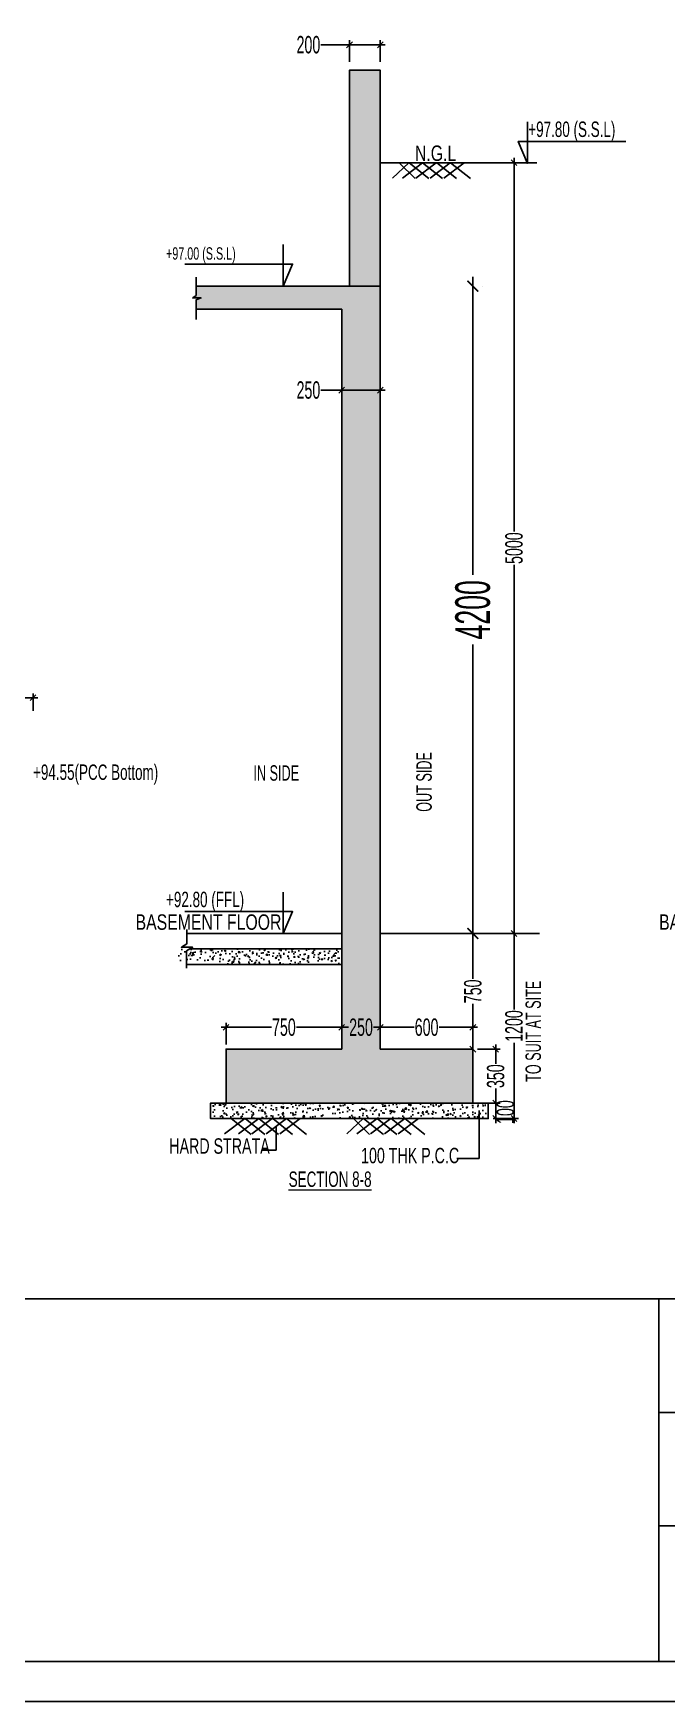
# Model space of a CAD drawing. Extents: x 1878645 to 3043969, y -1160829 to -603973.
# Drawn here: x 2185038 to 2189143, y -726212 to -715391 of the extents above; entities that cross this region are included whole.
import ezdxf

# ---------------------------------------------------------------- set-up
doc = ezdxf.new("R2010")
doc.units = 0
doc.header["$LTSCALE"] = 100
doc.header["$PDMODE"] = 66
doc.linetypes.add('CONTINOUS', pattern=[0])
doc.linetypes.add('CONTINULUS', pattern=[0])
doc.layers.get('Defpoints').update_dxf_attribs({"lineweight": 0})
for name, color, linetype in [('C-HAT', 8, 'Continuous'), ('C-HATCH', 14, 'Continuous'), ('C-RETAINING WALL DETAILS', 4, 'Continuous'), ('C-T6-T7- PCC HATCH', 8, 'CONTINOUS'), ('Dim', 3, 'Continuous'), ('S-DIM', 9, 'Continuous'), ('S-LEVEL MARK', 4, 'Continuous')]:
    doc.layers.add(name, color=color, linetype=linetype)
doc.layers.add('STR-DIM', color=1, linetype='CONTINOUS', lineweight=5)
doc.styles.add('CRATIS', font='swisscl.ttf', dxfattribs={"width": 0.75})
doc.styles.add('SOBHA', font='swisscl.ttf')
doc.styles.add('sobha.sed', font='swisscl.ttf', dxfattribs={"width": 0.8})
doc.dimstyles.new('S-25 MM', dxfattribs={"dimscale": 25, "dimtxt": 2.5, "dimasz": 1.5, "dimexe": 1.15, "dimexo": 1.25, "dimgap": 0.1, "dimtad": 0, "dimdec": 0, "dimrnd": 0.0005, "dimzin": 0, "dimdsep": 46, "dimtxsty": 'sobha.sed', "dimblk": 'OBLIQUE', "dimcen": 0.09, "dimdle": 1.25, "dimclrd": 8, "dimclre": 8, "dimclrt": 6, "dimadec": 0, "dimazin": 0, "dimtfac": 1, "dimtdec": 0, "dimtofl": 0, "dimtmove": 1, "dimatfit": 3, "dimfxl": 1, "dimtolj": 1, "dimtzin": 0, "dimlwd": -1, "dimlwe": -1, "dimarcsym": 0})
doc.dimstyles.new('S-50', dxfattribs={"dimscale": 50, "dimtxt": 2.5, "dimasz": 1.4, "dimexe": 1.2, "dimexo": 1.2, "dimgap": 0.5, "dimtad": 0, "dimdec": 0, "dimzin": 0, "dimdsep": 46, "dimtxsty": 'CRATIS', "dimblk": 'ARCHTICK', "dimcen": 0, "dimdle": 1.2, "dimclrd": 8, "dimclre": 8, "dimclrt": 6, "dimadec": 0, "dimazin": 0, "dimtfac": 1, "dimtdec": 0, "dimtmove": 0, "dimatfit": 3, "dimfxl": 1, "dimtolj": 1, "dimtzin": 0, "dimarcsym": 0})

# ---------------------------------------------------------------- blocks, each defined once
blk = doc.blocks.new('_OBLIQUE')
at = {"color": 0, "linetype": 'ByBlock'}
blk.add_line((-0.5, -0.5), (0.5, 0.5), dxfattribs=at)
blk = doc.blocks.new('*D260')
at = {"layer": 'Defpoints', "color": 0, "transparency": 16777216}
for p in [(2187887, -721980), (2187887, -722330), (2188035, -722330)]:
    blk.add_point(p, dxfattribs=at)
at = {"layer": 'Dim', "color": 8, "transparency": 16777216}
for p, q in [((2187918, -721980), (2188063, -721980)), ((2188035, -721949), (2188035, -722074)), ((2188035, -722361), (2188035, -722236)), ((2187918, -722330), (2188063, -722330))]:
    blk.add_line(p, q, dxfattribs=at)
at = {"layer": 'Dim', "color": 8, "transparency": 16777216, "xscale": 37.5, "yscale": 37.5, "zscale": 37.5}
for p, rotation in [((2188035, -721980), 90), ((2188035, -722330), 270)]:
    blk.add_blockref('_OBLIQUE', p, dxfattribs=dict(at, rotation=rotation))
at = {"layer": 'Dim', "color": 6, "transparency": 16777216, "insert": (2188035, -722155), "char_height": 112.5, "attachment_point": 5, "rotation": 90, "style": 'sobha.sed'}
blk.add_mtext('\\A1;350', dxfattribs=at)
blk = doc.blocks.new('*D261')
at = {"layer": 'Defpoints', "color": 0, "transparency": 16777216}
for p in [(2187037, -721889), (2187287, -721838), (2187287, -721889)]:
    blk.add_point(p, dxfattribs=at)
at = {"layer": 'Dim', "color": 8, "transparency": 16777216}
for p, q in [((2187006, -721838), (2187081, -721838)), ((2187037, -721857), (2187037, -721809)), ((2187318, -721838), (2187243, -721838)), ((2187287, -721857), (2187287, -721809))]:
    blk.add_line(p, q, dxfattribs=at)
at = {"layer": 'Dim', "color": 8, "transparency": 16777216, "xscale": 37.5, "yscale": 37.5, "zscale": 37.5, "rotation": 180}
blk.add_blockref('_OBLIQUE', (2187037, -721838), dxfattribs=at)
at = {"layer": 'Dim', "color": 8, "transparency": 16777216, "xscale": 37.5, "yscale": 37.5, "zscale": 37.5}
blk.add_blockref('_OBLIQUE', (2187287, -721838), dxfattribs=at)
at = {"layer": 'Dim', "color": 6, "transparency": 16777216, "insert": (2187162, -721838), "char_height": 112.5, "attachment_point": 5, "style": 'sobha.sed'}
blk.add_mtext('\\A1;250', dxfattribs=at)
blk = doc.blocks.new('*D262')
at = {"layer": 'Defpoints', "color": 0, "transparency": 16777216}
for p in [(2187987, -722330), (2187987, -722430), (2188035, -722430)]:
    blk.add_point(p, dxfattribs=at)
at = {"layer": 'Dim', "color": 8, "transparency": 16777216}
for p, q in [((2188035, -722299), (2188035, -722461)), ((2188018, -722330), (2188063, -722330)), ((2188018, -722430), (2188063, -722430))]:
    blk.add_line(p, q, dxfattribs=at)
at = {"layer": 'Dim', "color": 8, "transparency": 16777216, "xscale": 37.5, "yscale": 37.5, "zscale": 37.5}
for p, rotation in [((2188035, -722330), 90), ((2188035, -722430), 270)]:
    blk.add_blockref('_OBLIQUE', p, dxfattribs=dict(at, rotation=rotation))
at = {"layer": 'Dim', "color": 6, "transparency": 16777216, "insert": (2188098, -722388), "char_height": 112.5, "attachment_point": 5, "rotation": 90, "style": 'sobha.sed'}
blk.add_mtext('\\A1;100', dxfattribs=at)
blk = doc.blocks.new('*D263')
at = {"layer": 'Defpoints', "color": 0, "transparency": 16777216}
for p in [(2187948, -721230), (2188154, -721230), (2187987, -722430)]:
    blk.add_point(p, dxfattribs=at)
at = {"layer": 'Dim', "color": 8, "transparency": 16777216}
for p, q in [((2187979, -721230), (2188183, -721230)), ((2188154, -721199), (2188154, -721722)), ((2188154, -722461), (2188154, -721938)), ((2188018, -722430), (2188183, -722430))]:
    blk.add_line(p, q, dxfattribs=at)
at = {"layer": 'Dim', "color": 8, "transparency": 16777216, "xscale": 37.5, "yscale": 37.5, "zscale": 37.5}
for p, rotation in [((2188154, -721230), 90), ((2188154, -722430), 270)]:
    blk.add_blockref('_OBLIQUE', p, dxfattribs=dict(at, rotation=rotation))
at = {"layer": 'Dim', "color": 6, "transparency": 16777216, "insert": (2188154, -721830), "char_height": 112.5, "attachment_point": 5, "rotation": 90, "style": 'sobha.sed'}
blk.add_mtext('\\A1;1200', dxfattribs=at)
blk = doc.blocks.new('*D264')
at = {"layer": 'Defpoints', "color": 0, "transparency": 16777216}
for p in [(2187287, -717705), (2187037, -717847), (2187287, -717847)]:
    blk.add_point(p, dxfattribs=at)
at = {"layer": 'Dim', "color": 8, "transparency": 16777216}
for p, q in [((2186902, -717705), (2187037, -717705)), ((2187006, -717705), (2187318, -717705)), ((2187037, -717815), (2187037, -717677)), ((2187287, -717815), (2187287, -717677))]:
    blk.add_line(p, q, dxfattribs=at)
at = {"layer": 'Dim', "color": 8, "transparency": 16777216, "xscale": 37.5, "yscale": 37.5, "zscale": 37.5, "rotation": 180}
blk.add_blockref('_OBLIQUE', (2187037, -717705), dxfattribs=at)
at = {"layer": 'Dim', "color": 8, "transparency": 16777216, "xscale": 37.5, "yscale": 37.5, "zscale": 37.5}
blk.add_blockref('_OBLIQUE', (2187287, -717705), dxfattribs=at)
at = {"layer": 'Dim', "color": 6, "transparency": 16777216, "insert": (2186821, -717705), "char_height": 112.5, "attachment_point": 5, "style": 'sobha.sed'}
blk.add_mtext('\\A1;250', dxfattribs=at)
blk = doc.blocks.new('*D265')
at = {"layer": 'Defpoints', "color": 0, "transparency": 16777216}
for p in [(2187887, -721230), (2187887, -721230), (2187887, -721980)]:
    blk.add_point(p, dxfattribs=at)
at = {"layer": 'Dim', "color": 8, "transparency": 16777216}
for p, q in [((2187856, -721230), (2187858, -721230)), ((2187887, -721199), (2187887, -721524)), ((2187887, -722011), (2187887, -721686)), ((2187856, -721980), (2187858, -721980))]:
    blk.add_line(p, q, dxfattribs=at)
at = {"layer": 'Dim', "color": 8, "transparency": 16777216, "xscale": 37.5, "yscale": 37.5, "zscale": 37.5}
for p, rotation in [((2187887, -721230), 90), ((2187887, -721980), 270)]:
    blk.add_blockref('_OBLIQUE', p, dxfattribs=dict(at, rotation=rotation))
at = {"layer": 'Dim', "color": 6, "transparency": 16777216, "insert": (2187887, -721605), "char_height": 112.5, "attachment_point": 5, "rotation": 90, "style": 'sobha.sed'}
blk.add_mtext('\\A1;750', dxfattribs=at)
blk = doc.blocks.new('_ARCHTICK')
at = {"color": 0, "linetype": 'ByBlock', "const_width": 0.15}
blk.add_lwpolyline([(-0.5, -0.5), (0.5, 0.5)], dxfattribs=at)
blk = doc.blocks.new('*D266')
at = {"layer": 'Defpoints', "color": 0, "transparency": 16777216}
for p in [(2187887, -717030), (2187887, -717030), (2187887, -721230)]:
    blk.add_point(p, dxfattribs=at)
at = {"layer": 'Dim', "color": 8, "lineweight": -2, "transparency": 16777216}
for p, q in [((2187887, -716970), (2187887, -718903)), ((2187947, -717030), (2187947, -717030)), ((2187887, -721290), (2187887, -719356)), ((2187947, -721230), (2187947, -721230))]:
    blk.add_line(p, q, dxfattribs=at)
at = {"layer": 'Dim', "color": 8, "lineweight": -2, "transparency": 16777216, "xscale": 69.99999999999996, "yscale": 69.99999999999996, "zscale": 69.99999999999996}
for p, rotation in [((2187887, -717030), 90), ((2187887, -721230), 270)]:
    blk.add_blockref('_ARCHTICK', p, dxfattribs=dict(at, rotation=rotation))
at = {"layer": 'Dim', "color": 6, "transparency": 16777216, "insert": (2187887, -719130), "char_height": 225, "attachment_point": 5, "rotation": 90, "style": 'CRATIS'}
blk.add_mtext('\\A1;4200', dxfattribs=at)
blk = doc.blocks.new('*D267')
at = {"layer": 'Defpoints', "color": 0, "transparency": 16777216}
for p in [(2187287, -721838), (2187287, -721980), (2187887, -721980)]:
    blk.add_point(p, dxfattribs=at)
at = {"layer": 'Dim', "color": 8, "transparency": 16777216}
for p, q in [((2187256, -721838), (2187506, -721838)), ((2187287, -721949), (2187287, -721809)), ((2187918, -721838), (2187668, -721838)), ((2187887, -721949), (2187887, -721809))]:
    blk.add_line(p, q, dxfattribs=at)
at = {"layer": 'Dim', "color": 8, "transparency": 16777216, "xscale": 37.5, "yscale": 37.5, "zscale": 37.5, "rotation": 180}
blk.add_blockref('_OBLIQUE', (2187287, -721838), dxfattribs=at)
at = {"layer": 'Dim', "color": 8, "transparency": 16777216, "xscale": 37.5, "yscale": 37.5, "zscale": 37.5}
blk.add_blockref('_OBLIQUE', (2187887, -721838), dxfattribs=at)
at = {"layer": 'Dim', "color": 6, "transparency": 16777216, "insert": (2187587, -721838), "char_height": 112.5, "attachment_point": 5, "style": 'sobha.sed'}
blk.add_mtext('\\A1;600', dxfattribs=at)
blk = doc.blocks.new('*D268')
at = {"layer": 'Defpoints', "color": 0, "transparency": 16777216}
for p in [(2186287, -721838), (2186287, -721980), (2187037, -721980)]:
    blk.add_point(p, dxfattribs=at)
at = {"layer": 'Dim', "color": 8, "transparency": 16777216}
for p, q in [((2186256, -721838), (2186581, -721838)), ((2186287, -721949), (2186287, -721809)), ((2187068, -721838), (2186743, -721838)), ((2187037, -721949), (2187037, -721809))]:
    blk.add_line(p, q, dxfattribs=at)
at = {"layer": 'Dim', "color": 8, "transparency": 16777216, "xscale": 37.5, "yscale": 37.5, "zscale": 37.5, "rotation": 180}
blk.add_blockref('_OBLIQUE', (2186287, -721838), dxfattribs=at)
at = {"layer": 'Dim', "color": 8, "transparency": 16777216, "xscale": 37.5, "yscale": 37.5, "zscale": 37.5}
blk.add_blockref('_OBLIQUE', (2187037, -721838), dxfattribs=at)
at = {"layer": 'Dim', "color": 6, "transparency": 16777216, "insert": (2186662, -721838), "char_height": 112.5, "attachment_point": 5, "style": 'sobha.sed'}
blk.add_mtext('\\A1;750', dxfattribs=at)
blk = doc.blocks.new('*D362')
at = {"layer": 'Defpoints', "color": 0, "transparency": 16777216}
for p in [(2185036, -719700), (2184736, -719817), (2185036, -719817)]:
    blk.add_point(p, dxfattribs=at)
at = {"layer": 'Dim', "color": 8, "transparency": 16777216}
for p, q in [((2184705, -719700), (2184805, -719700)), ((2184736, -719785), (2184736, -719672)), ((2185067, -719700), (2184967, -719700)), ((2185036, -719785), (2185036, -719672))]:
    blk.add_line(p, q, dxfattribs=at)
at = {"layer": 'Dim', "color": 8, "transparency": 16777216, "xscale": 37.5, "yscale": 37.5, "zscale": 37.5, "rotation": 180}
blk.add_blockref('_OBLIQUE', (2184736, -719700), dxfattribs=at)
at = {"layer": 'Dim', "color": 8, "transparency": 16777216, "xscale": 37.5, "yscale": 37.5, "zscale": 37.5}
blk.add_blockref('_OBLIQUE', (2185036, -719700), dxfattribs=at)
at = {"layer": 'Dim', "color": 6, "transparency": 16777216, "insert": (2184886, -719700), "char_height": 112.5, "attachment_point": 5, "style": 'sobha.sed'}
blk.add_mtext('\\A1;300', dxfattribs=at)
blk = doc.blocks.new('*D855')
at = {"layer": 'Defpoints', "color": 0, "transparency": 16777216}
for p in [(2187287, -715465), (2187087, -715606), (2187287, -715606)]:
    blk.add_point(p, dxfattribs=at)
at = {"layer": 'Dim', "color": 8, "transparency": 16777216}
for p, q in [((2186902, -715465), (2187087, -715465)), ((2187056, -715465), (2187318, -715465)), ((2187087, -715575), (2187087, -715436)), ((2187287, -715575), (2187287, -715436))]:
    blk.add_line(p, q, dxfattribs=at)
at = {"layer": 'Dim', "color": 8, "transparency": 16777216, "xscale": 37.5, "yscale": 37.5, "zscale": 37.5, "rotation": 180}
blk.add_blockref('_OBLIQUE', (2187087, -715465), dxfattribs=at)
at = {"layer": 'Dim', "color": 8, "transparency": 16777216, "xscale": 37.5, "yscale": 37.5, "zscale": 37.5}
blk.add_blockref('_OBLIQUE', (2187287, -715465), dxfattribs=at)
at = {"layer": 'Dim', "color": 6, "transparency": 16777216, "insert": (2186821, -715465), "char_height": 112.5, "attachment_point": 5, "style": 'sobha.sed'}
blk.add_mtext('\\A1;200', dxfattribs=at)
blk = doc.blocks.new('*D856')
at = {"layer": 'Defpoints', "color": 0, "transparency": 16777216}
for p in [(2188154, -716230), (2188236, -716230), (2188236, -721230)]:
    blk.add_point(p, dxfattribs=at)
at = {"layer": 'Dim', "color": 8, "transparency": 16777216}
for p, q in [((2188205, -716230), (2188126, -716230)), ((2188154, -716199), (2188154, -718621)), ((2188154, -721261), (2188154, -718839)), ((2188205, -721230), (2188126, -721230))]:
    blk.add_line(p, q, dxfattribs=at)
at = {"layer": 'Dim', "color": 8, "transparency": 16777216, "xscale": 37.5, "yscale": 37.5, "zscale": 37.5}
for p, rotation in [((2188154, -716230), 90), ((2188154, -721230), 270)]:
    blk.add_blockref('_OBLIQUE', p, dxfattribs=dict(at, rotation=rotation))
at = {"layer": 'Dim', "color": 6, "transparency": 16777216, "insert": (2188154, -718730), "char_height": 112.5, "attachment_point": 5, "rotation": 90, "style": 'sobha.sed'}
blk.add_mtext('\\A1;5000', dxfattribs=at)

msp = doc.modelspace()

# ---------------------------------------------------------------- hatches: boundary and pattern name
at = {"layer": 'C-HAT'}
h = msp.add_hatch(dxfattribs=at)
h.set_pattern_fill('AR-CONC', color=256, scale=0.5, angle=179.157941015)
h.set_pattern_definition([(50.84206, (1899020.5, -648100.04), (91.199619, -6.629973), [9.525, -104.775]), (355.84206, (1899020.5, -648100.04), (-19.02371, 95.259134), [7.62, -83.820292]), (101.293504, (1899028.1, -648100.59), (72.17591, 88.629157), [8.095004, -89.045122]), (47.02626, (1899020.13, -648074.64), (135.833814, -19.02698), [14.2875, -157.1625]), (97.477617, (1899031.45, -648076.23), (116.87114, 125.44417), [12.14251, -133.567804]), (352.02621, (1899020.13, -648074.64), (116.87114, 125.44417), [11.429984, -125.729866]), (21.84206, (1899032.92, -648080.805), (76.550462, -50.013001), [9.525, -104.775]), (326.84206, (1899032.92, -648080.805), (29.544248, 92.538164), [7.62, -83.82]), (72.293504, (1899039.3, -648084.97), (106.09471, 42.525163), [8.095004, -89.04497]), (38.342059, (1899020.503, -648100.04), (0.922817, 42.295649), [0, -82.804, 0, -85.09, 0, -84.1375]), (8.342059, (1899020.503, -648100.04), (32.670088, 50.5758746), [0, -48.514, 0, -80.899, 0, -32.0675]), (328.342059, (1898992.185, -648100.456), (67.8300714, -1.8677313), [0, -31.75, 0, -99.06, 0, -131.445]), (318.34206, (1898979.486, -648100.64), (73.869756, 13.800339), [0, -41.275, 0, -65.786, 0, -93.345])])
h.paths.add_polyline_path([(2187986.98076, -722329.85502), (2187986.98076, -722429.85502), (2186186.98076, -722429.85502), (2186186.98076, -722329.85502)])
at = {"layer": 'C-HATCH', "linetype": 'ByBlock'}
h = msp.add_hatch(dxfattribs=at)
h.set_pattern_fill('AR-CONC', color=8, scale=12.5, angle=180)
h.set_pattern_definition([(50, (-14341501.7, 19776479.81), (89.65752283, -7.84401687), [9.375, -103.125]), (355, (-14341501.7, 19776479.81), (-17.3439167, 94.0240167), [7.5, -82.5]), (100.45144446, (-14341494.23, 19776479.15), (72.31360584, 86.17999887), [7.967524, -87.642764]), (46.1842, (-14341501.7, 19776504.81), (133.40516633, -20.6899101), [14.0625, -154.6875]), (96.6356355, (-14341490.58, 19776503.08), (116.8327432, 121.7648251), [11.95129275, -131.46422]), (351.184164, (-14341501.7, 19776504.81), (116.8327431, 121.764825), [11.25, -123.7500001]), (21, (-14341489.2, 19776498.56), (74.61338151, -50.32736133), [9.375, -103.125]), (326, (-14341489.2, 19776498.56), (30.4144165, 90.64375563), [7.5, -82.5]), (71.45144474, (-14341482.98, 19776494.36), (105.0277971, 40.3163941), [7.96752375, -87.642764]), (37.5, (-14341501.7, 19776479.807), (1.519981915, 41.61173173), [0, -81.5, 0, -83.75, 0, -82.8125]), (7.5, (-14341501.7, 19776479.807), (32.88369218, 49.301463985), [0, -47.75, 0, -79.625, 0, -31.5625]), (327.5, (-14341529.574, 19776479.807), (66.72780452, -2.819358967), [0, -31.25, 0, -97.5, 0, -129.375]), (317.5, (-14341542.074, 19776479.81), (72.89827117, 12.51312279), [0, -40.625, 0, -64.75, 0, -91.875])])
h.paths.add_polyline_path([(2185980.2518, -721404.85502), (2186236.98076, -721404.85502), (2186236.98076, -721429.85502), (2187036.98076, -721429.85502), (2187036.98076, -721329.85502), (2186002.96645, -721329.85502), (2185980.2518, -721343.157)])
at = {"layer": 'Dim', "transparency": 33554546}
h = msp.add_hatch(color=8, dxfattribs=at)
h.paths.add_polyline_path([(2186070.98412, -717206.91304), (2186092.52578, -717206.91304), (2186092.52578, -717190.51199)], flags=16)
h.paths.add_polyline_path([(2187286.98076, -717129.85502), (2187286.98076, -715629.85502), (2187086.98076, -715629.85502), (2187086.98076, -717029.85502), (2186092.52578, -717029.85502), (2186092.52578, -717090.51199), (2186092.52578, -717106.91304), (2186092.52578, -717120.23894), (2186092.52578, -717179.85502), (2187036.98076, -717179.85502), (2187036.98076, -717279.85502), (2187036.98076, -721979.85502), (2186286.98076, -721979.85502), (2186286.98076, -722329.85502), (2187886.98076, -722329.85502), (2187886.98076, -721979.85502), (2187286.98076, -721979.85502), (2187286.98076, -717229.85502)], flags=16)
h.paths.add_polyline_path([(2187286.98076, -717229.85502), (2187286.98076, -721979.85502), (2187886.98076, -721979.85502), (2187886.98076, -722329.85502), (2186286.98076, -722329.85502), (2186286.98076, -721979.85502), (2187036.98076, -721979.85502), (2187036.98076, -717279.85502), (2187036.98076, -717179.85502), (2186092.52578, -717179.85502), (2186092.52578, -717190.51199), (2186092.52578, -717206.91304), (2186070.98412, -717206.91304), (2186092.52578, -717190.51199), (2186092.52578, -717179.85502), (2186092.52578, -717120.23894), (2186092.52578, -717106.91304), (2186092.52578, -717090.51199), (2186092.52578, -717029.85502), (2187086.98076, -717029.85502), (2187086.98076, -715629.85502), (2187286.98076, -715629.85502), (2187286.98076, -717129.85502)])
h.paths.add_polyline_path([(2187034.12361, -721762.99817), (2187034.12361, -721912.99817), (2187289.8379, -721912.99817), (2187289.8379, -721762.99817)])
h = msp.add_hatch(color=8, dxfattribs=at)
h.paths.add_polyline_path([(2186070.98412, -717106.91304), (2186092.52578, -717090.51199), (2186092.52578, -717029.85502), (2187036.98076, -717029.85502), (2187286.98076, -717029.85502), (2187286.98076, -721979.85502), (2187886.98076, -721979.85502), (2187886.98076, -722329.85502), (2186286.98076, -722329.85502), (2186286.98076, -721979.85502), (2187036.98076, -721979.85502), (2187036.98076, -717179.85502), (2186092.52578, -717179.85502), (2186092.52578, -717120.23894), (2186125.35117, -717106.91304)])
h.paths.add_polyline_path([(2187286.98076, -717029.85502), (2187286.98076, -716229.85502), (2187286.98076, -715629.85502), (2187086.98076, -715629.85502), (2187086.98076, -717029.85502)])
h.paths.add_polyline_path([(2187034.12361, -721762.99817), (2187034.12361, -721912.99817), (2187289.8379, -721912.99817), (2187289.8379, -721762.99817)], flags=24)

# ---------------------------------------------------------------- linework, layer by layer
for p, q in [((2205816.24204, -723600.20827), (2178129.30362, -723600.20827)), ((2189091.69184, -725951.39689), (2189091.69184, -723600.20827)), ((2195955.80217, -724336.02507), (2189091.69184, -724336.02507)), ((2195955.80217, -725071.84186), (2189091.69184, -725071.84186)), ((2177878.51614, -725951.39689), (2205816.24204, -725951.39689))]:
    msp.add_line(p, q)
at = {"color": 35}
msp.add_line((2177617.69715, -726212.21588), (2206067.02953, -726212.21588), dxfattribs=at)
at = {"layer": 'C-RETAINING WALL DETAILS', "color": 2}
for p, q in [((2187036.98076, -717029.85502), (2186092.52578, -717029.85502)), ((2187036.98076, -717029.85502), (2186092.52578, -717029.85502)), ((2187036.98076, -717029.85502), (2187286.98076, -717029.85502)), ((2187286.98076, -717029.85502), (2187286.98076, -721979.85502)), ((2187036.98076, -717179.85502), (2186092.52578, -717179.85502)), ((2187036.98076, -717179.85502), (2187036.98076, -721979.85502)), ((2187036.98076, -721229.85502), (2186032.18587, -721229.85502)), ((2187036.98076, -721329.85502), (2186052.96645, -721329.85502)), ((2187036.98076, -721429.85502), (2186030.2518, -721429.85502)), ((2187036.98076, -721979.85502), (2186286.98076, -721979.85502))]:
    msp.add_line(p, q, dxfattribs=at)
for points in [[(2187286.98076, -717029.85502), (2187286.98076, -715629.85502), (2187086.98076, -715629.85502), (2187086.98076, -717029.85502)], [(2186032.18587, -721204.28133), (2186032.18587, -721297.28486), (2185997.48687, -721319.28376), (2186069.86632, -721319.28376), (2186030.2518, -721343.157), (2186030.2518, -721453.69275)], [(2187036.98076, -721979.85502), (2186286.98076, -721979.85502), (2186286.98076, -722329.85502)], [(2187886.98076, -722329.85502), (2187886.98076, -721979.85502), (2187286.98076, -721979.85502)]]:
    msp.add_lwpolyline(points, dxfattribs=at)
msp.add_lwpolyline([(2187986.98076, -722329.85502), (2186186.98076, -722329.85502), (2186186.98076, -722429.85502), (2187986.98076, -722429.85502)], close=True, dxfattribs=at)
at = {"layer": 'C-T6-T7- PCC HATCH', "color": 8, "linetype": 'CONTINULUS'}
for p, q in [((2188301.58628, -716229.85502), (2187286.98076, -716229.85502)), ((2187471.94435, -716229.85502), (2187365.31374, -716329.98172)), ((2187408.77634, -716229.85502), (2187512.40745, -716332.51111)), ((2187561.58633, -716229.85502), (2187429.95572, -716329.98172)), ((2187473.41832, -716229.85502), (2187602.04943, -716332.51111)), ((2187649.72201, -716229.85502), (2187518.0914, -716329.98172)), ((2187561.554, -716229.85502), (2187690.18511, -716332.51111)), ((2187740.87028, -716229.85502), (2187609.23967, -716329.98172)), ((2187652.70227, -716229.85502), (2187781.33338, -716332.51111)), ((2187830.51226, -716229.85502), (2187698.88165, -716329.98172)), ((2187742.34425, -716229.85502), (2187870.97536, -716332.51111)), ((2187286.98076, -721229.85502), (2188318.63639, -721229.85502)), ((2186409.03355, -722429.85502), (2186277.40294, -722529.98172)), ((2186320.86554, -722429.85502), (2186449.49665, -722532.51111)), ((2186498.67553, -722429.85502), (2186367.04492, -722529.98172)), ((2186410.50752, -722429.85502), (2186539.13863, -722532.51111)), ((2186586.81121, -722429.85502), (2186455.1806, -722529.98172)), ((2186498.6432, -722429.85502), (2186627.27431, -722532.51111)), ((2186677.95949, -722429.85502), (2186546.32888, -722529.98172)), ((2186589.79148, -722429.85502), (2186718.42259, -722532.51111)), ((2186767.60147, -722429.85502), (2186635.97086, -722529.98172)), ((2186679.43346, -722429.85502), (2186808.06457, -722532.51111)), ((2187176.67285, -722429.85502), (2187070.04225, -722529.98172)), ((2187113.50485, -722429.85502), (2187217.13595, -722532.51111)), ((2187266.31483, -722429.85502), (2187134.68423, -722529.98172)), ((2187178.14682, -722429.85502), (2187306.77793, -722532.51111)), ((2187354.45051, -722429.85502), (2187222.81991, -722529.98172)), ((2187266.2825, -722429.85502), (2187394.91361, -722532.51111)), ((2187445.59879, -722429.85502), (2187313.96818, -722529.98172)), ((2187357.43078, -722429.85502), (2187486.06189, -722532.51111)), ((2187535.24077, -722429.85502), (2187403.61016, -722529.98172)), ((2187447.07276, -722429.85502), (2187575.70387, -722532.51111))]:
    msp.add_line(p, q, dxfattribs=at)
at = {"layer": 'S-DIM', "linetype": 'Continuous'}
msp.add_lwpolyline([(2186092.52578, -716971.86255), (2186092.52578, -717090.51199), (2186070.98412, -717106.91304), (2186125.35117, -717106.91304), (2186092.52578, -717120.23894), (2186092.52578, -717245.97829)], dxfattribs=at)
at = {"layer": 'S-LEVEL MARK', "color": 1, "linetype": 'CONTINULUS'}
for points in [[(2188879.33192, -716091.88342), (2188180.81611, -716091.88342), (2188241.90908, -716234.00896), (2188241.90908, -715965.3639)], [(2186019.69993, -716887.72948), (2186718.21574, -716887.72948), (2186657.12277, -717029.85502), (2186657.12277, -716761.20996)], [(2186019.69993, -721087.72948), (2186718.21574, -721087.72948), (2186657.12277, -721229.85502), (2186657.12277, -720961.20996)]]:
    msp.add_lwpolyline(points, dxfattribs=at)

# ---------------------------------------------------------------- texts
at = {"layer": 'Dim', "color": 6, "style": 'sobha.sed'}
for s, p in [('N.G.L', (2187511.43322, -716218.24811)), ('BASEMENT FLOOR', (2185700.66659, -721205.66063)), ('BASEMENT FLOOR', (2189094.08049, -721205.66063))]:
    msp.add_text(s, height=100, dxfattribs=at).set_placement(p)
at = {"layer": 'Dim', "color": 6, "style": 'sobha.sed', "width": 0.9}
for s, p in [('HARD STRATA', (2185919.34956, -722658.16956)), ('100 THK P.C.C ', (2187162.41871, -722719.95108))]:
    msp.add_text(s, height=100, dxfattribs=at).set_placement(p)
at = {"layer": 'Dim', "color": 6, "insert": (2186612.3933, -720189.07726), "char_height": 100, "width": 3358.1194209, "attachment_point": 5, "style": 'sobha.sed'}
msp.add_mtext('\\A1;IN SIDE', dxfattribs=at)
at = {"layer": 'Dim', "color": 6, "insert": (2187571.05387, -720246.44872), "char_height": 100, "width": 3358.1194209, "attachment_point": 5, "rotation": 90, "style": 'sobha.sed'}
msp.add_mtext('\\A1;OUT SIDE', dxfattribs=at)
at = {"layer": 'Dim', "color": 6, "insert": (2188278.93115, -721864.09456), "char_height": 100, "attachment_point": 5, "rotation": 90, "style": 'sobha.sed'}
msp.add_mtext('TO SUIT AT SITE', dxfattribs=at)
at = {"layer": 'STR-DIM', "color": 30, "style": 'SOBHA', "width": 0.85}
for s, height, p in [('+97.80 (S.S.L)', 100, (2188246.33611, -716062.85712)), ('+97.00 (S.S.L)', 80, (2185898.21955, -716858.70318)), ('+94.55(PCC Bottom)', 100, (2185036.23478, -720233.2404)), ('+92.80 (FFL)', 100, (2185898.21955, -721058.70318)), ('%%USECTION 8-8', 100, (2186692.99692, -722873.43662))]:
    msp.add_text(s, height=height, dxfattribs=at).set_placement(p)

# ---------------------------------------------------------------- dimensions: what is measured, and where the dimension line sits
at = {"layer": 'Dim'}
for base, p1, p2, angle, override, picture, middle in [((2187286.98076, -715464.69919), (2187086.98076, -715605.76064), (2187286.98076, -715605.76064), 180, {"dimtxt": 4.5, "dimblk": 'OBLIQUE'}, '*D855', (2186820.54964, -715464.69919)), ((2187286.98076, -717705.47852), (2187036.98076, -717846.53997), (2187286.98076, -717846.53997), 180, {"dimtxt": 4.5, "dimblk": 'OBLIQUE'}, '*D264', (2186820.54964, -717705.47852)), ((2188034.66112, -722429.85502), (2187986.98076, -722329.85502), (2187986.98076, -722429.85502), 90, {"dimtxt": 4.5}, '*D262', (2188098.41112, -722387.82056))]:
    dim = msp.add_linear_dim(base=base, p1=p1, p2=p2, angle=angle, dimstyle='S-25 MM', override=override, dxfattribs=at)
    dim.commit()
    dim.dimension.update_dxf_attribs({"geometry": picture, "text_midpoint": middle, "dimtype": 160})
for base, p1, p2, angle, dimstyle, override, picture, middle in [((2188154.4266, -716229.85502), (2188236.01583, -721229.85502), (2188236.01583, -716229.85502), 90, 'S-25 MM', {"dimtxt": 4.5, "dimtxsty": 'sobha.sed'}, '*D856', (2188154.4266, -718729.85502)), ((2187887.403, -717029.85502), (2187887.403, -721229.85502), (2187887.403, -717029.85502), 90, 'S-50', {"dimtxt": 4.5}, '*D266', (2187887.403, -719129.85502)), ((2187886.98076, -721229.85502), (2187886.98076, -721979.85502), (2187886.98076, -721229.85502), 90, 'S-25 MM', {"dimtxt": 4.5, "dimblk": 'OBLIQUE'}, '*D265', (2187886.98076, -721604.85502)), ((2188154.4266, -721229.85502), (2187986.98076, -722429.85502), (2187948.09631, -721229.85502), 90, 'S-25 MM', {"dimtxt": 4.5, "dimblk": 'OBLIQUE'}, '*D263', (2188154.4266, -721829.85502)), ((2186286.98076, -721837.99817), (2187036.98076, -721979.85502), (2186286.98076, -721979.85502), 180, 'S-25 MM', {"dimtxt": 4.5, "dimblk": 'OBLIQUE'}, '*D268', (2186661.98076, -721837.99817)), ((2187286.98076, -721837.99817), (2187036.98076, -721888.72073), (2187286.98076, -721888.72073), 180, 'S-25 MM', {"dimtxt": 4.5, "dimblk": 'OBLIQUE'}, '*D261', (2187161.98076, -721837.99817)), ((2187286.98076, -721837.99817), (2187886.98076, -721979.85502), (2187286.98076, -721979.85502), 180, 'S-25 MM', {"dimtxt": 4.5, "dimblk": 'OBLIQUE'}, '*D267', (2187586.98076, -721837.99817)), ((2188034.66112, -722329.85502), (2187886.98076, -721979.85502), (2187886.98076, -722329.85502), 90, 'S-25 MM', {"dimtxt": 4.5, "dimblk": 'OBLIQUE'}, '*D260', (2188034.66112, -722154.85502))]:
    dim = msp.add_linear_dim(base=base, p1=p1, p2=p2, angle=angle, dimstyle=dimstyle, override=override, dxfattribs=at)
    dim.commit()
    dim.dimension.update_dxf_attribs({"geometry": picture, "text_midpoint": middle})
dim = msp.add_linear_dim(base=(2185036.23478, -719700.36752), p1=(2184736.23478, -719816.57373), p2=(2185036.23478, -719816.57373), dimstyle='S-25 MM', override={"dimtxt": 4.5, "dimblk": 'OBLIQUE'}, dxfattribs=at)
dim.commit()
dim.dimension.update_dxf_attribs({"geometry": '*D362', "text_midpoint": (2184886.23478, -719700.36752)})

# ---------------------------------------------------------------- leaders
for points in [[(2187927.97669, -722378.53553), (2187927.97669, -722688.8222), (2187783.17624, -722688.8222)], [(2186612.14418, -722479.91837), (2186612.14418, -722635.70505), (2186516.33212, -722635.70505)]]:
    msp.add_leader(points, dimstyle='S-25 MM', dxfattribs=at)

doc.saveas('drawing.dxf')
